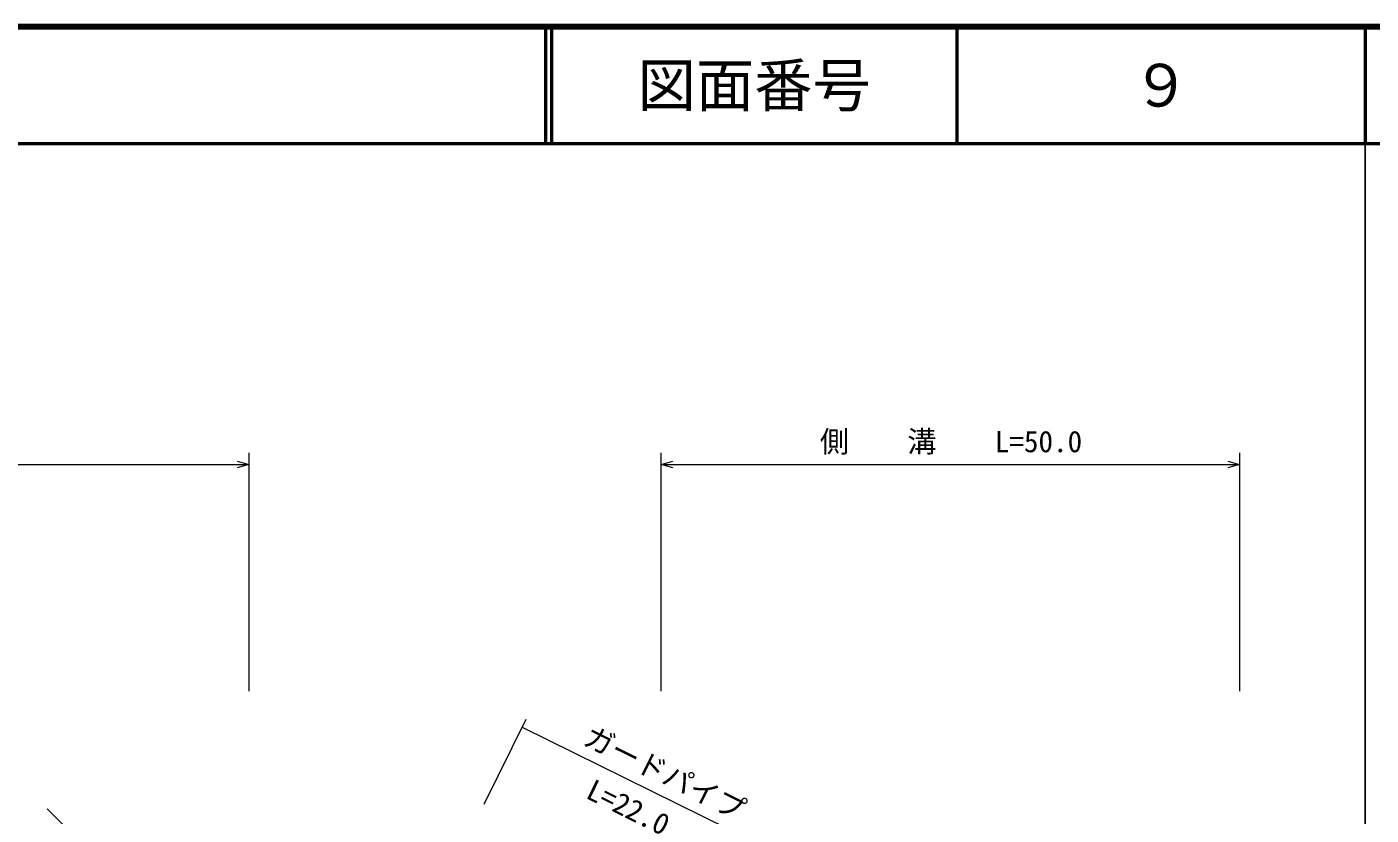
# Model space of a CAD drawing. Units: millimetres, scale not verified. Extents: x 40000 to 680000, y 20000 to 380000.
# Drawn here: x 464290 to 579500, y 312458 to 380000 of the extents above; entities that cross this region are included whole.
import ezdxf
from ezdxf.enums import TextEntityAlignment as Align

# ---------------------------------------------------------------- set-up
doc = ezdxf.new("R2010")
doc.units = ezdxf.units.MM
doc.header["$LTSCALE"] = 1000
for name, color, linetype, lineweight in [('M-BGD', 7, 'Continuous', 25), ('M-STR-HTXT', 7, 'Continuous', 13), ('M-TTL', 2, 'Continuous', 140), ('M-TTL-BAND', 7, 'Continuous', 25), ('M-TTL-LINE', 7, 'Continuous', 50)]:
    doc.layers.add(name, color=color, linetype=linetype, lineweight=lineweight)
doc.layers.add('M-TTL-TXT', color=7, linetype='Continuous')
doc.styles.add('ＭＳ ゴシック', font='')
doc.styles.get('ＭＳ ゴシック').set_extended_font_data('MS Gothic')

msp = doc.modelspace()

# ---------------------------------------------------------------- linework, layer by layer
at = {"layer": 'M-BGD'}
msp.add_line((466029, 313005), (467910, 311112), dxfattribs=at)
at = {"layer": 'M-STR-HTXT'}
for p, q in [((483326, 343503), (483326, 323069)), ((518662, 323069), (518662, 343503)), ((568214, 343503), (568214, 323069)), ((280061, 342503), (483326, 342503)), ((482326, 342790), (483326, 342503)), ((483326, 342503), (482326, 342218)), ((518662, 342503), (519662, 342788)), ((519662, 342215), (518662, 342503)), ((518662, 342503), (568214, 342503)), ((567214, 342790), (568214, 342503)), ((568214, 342503), (567214, 342218)), ((503478, 313392), (507081, 320679)), ((506749, 320008), (526644, 310170))]:
    msp.add_line(p, q, dxfattribs=at)
at = {"layer": 'M-TTL'}
msp.add_line((680000, 380000), (40000, 380000), dxfattribs=at)
at = {"layer": 'M-TTL-BAND'}
msp.add_line((579000, 20000), (579000, 370000), dxfattribs=at)
at = {"layer": 'M-TTL-LINE'}
for p, q in [((508747, 380000), (508747, 370000)), ((509247, 380000), (509247, 370000)), ((543997, 380000), (543997, 370000)), ((579000, 380000), (579000, 370000)), ((40000, 370000), (680000, 370000))]:
    msp.add_line(p, q, dxfattribs=at)

# ---------------------------------------------------------------- texts
at = {"layer": 'M-STR-HTXT', "style": 'ＭＳ ゴシック'}
msp.add_text('側\u3000\u3000溝\u3000\u3000L=50.0', height=1833, dxfattribs=at).set_placement((532250, 343003), align=Align.BOTTOM_LEFT)
for s, p in [('ガードパイプ', (511599, 318083)), ('L=22.0', (511839, 313477))]:
    msp.add_text(s, height=1833, rotation=333.7, dxfattribs=at).set_placement(p, align=Align.BOTTOM_LEFT)
at = {"layer": 'M-TTL-TXT', "style": 'ＭＳ ゴシック'}
for s, p in [('図面番号', (526622, 375000)), ('９', (561497, 375000))]:
    msp.add_text(s, height=3666, dxfattribs=at).set_placement(p, align=Align.MIDDLE_CENTER)

doc.saveas('drawing.dxf')
